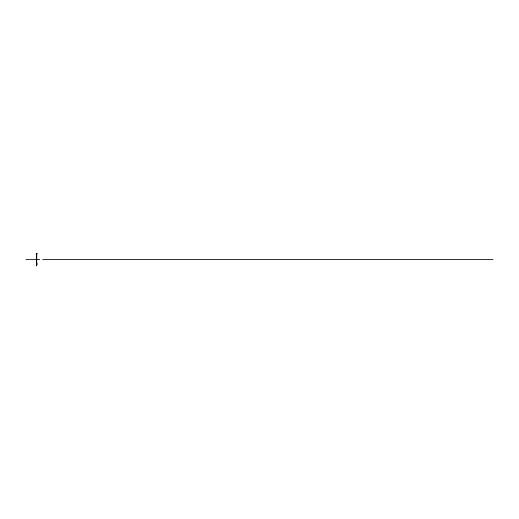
<?xml version="1.0" encoding="UTF-8"?>
<svg xmlns="http://www.w3.org/2000/svg" width="519" height="519" viewBox="0 0 519 519"><rect width="100%" height="100%" fill="white"/><g stroke="black" fill="none" stroke-linecap="round" stroke-linejoin="round"><path stroke-width="0.78" d="M36.349 263.568L36.881 263.302M36.356 264.418L36.881 264.158M36.356 262.705L36.875 262.452M36.382 263.483L36.907 263.36L36.557 263.418M36.382 264.405L36.855 264.171L36.414 264.327M36.233 253.402L37.07 253.506L36.233 253.506M25.95 259.5L29.122 259.5M29.7 259.5L39.697 259.5M42.733 259.5L493.05 259.5M36.68 263.049L36.862 263.114M36.674 263.834L36.414 263.743M36.914 264.852L36.499 264.632L36.881 264.768M36.907 253.402L36.362 253.402M36.791 253.506L36.635 265.923L36.473 253.506"/></g></svg>
